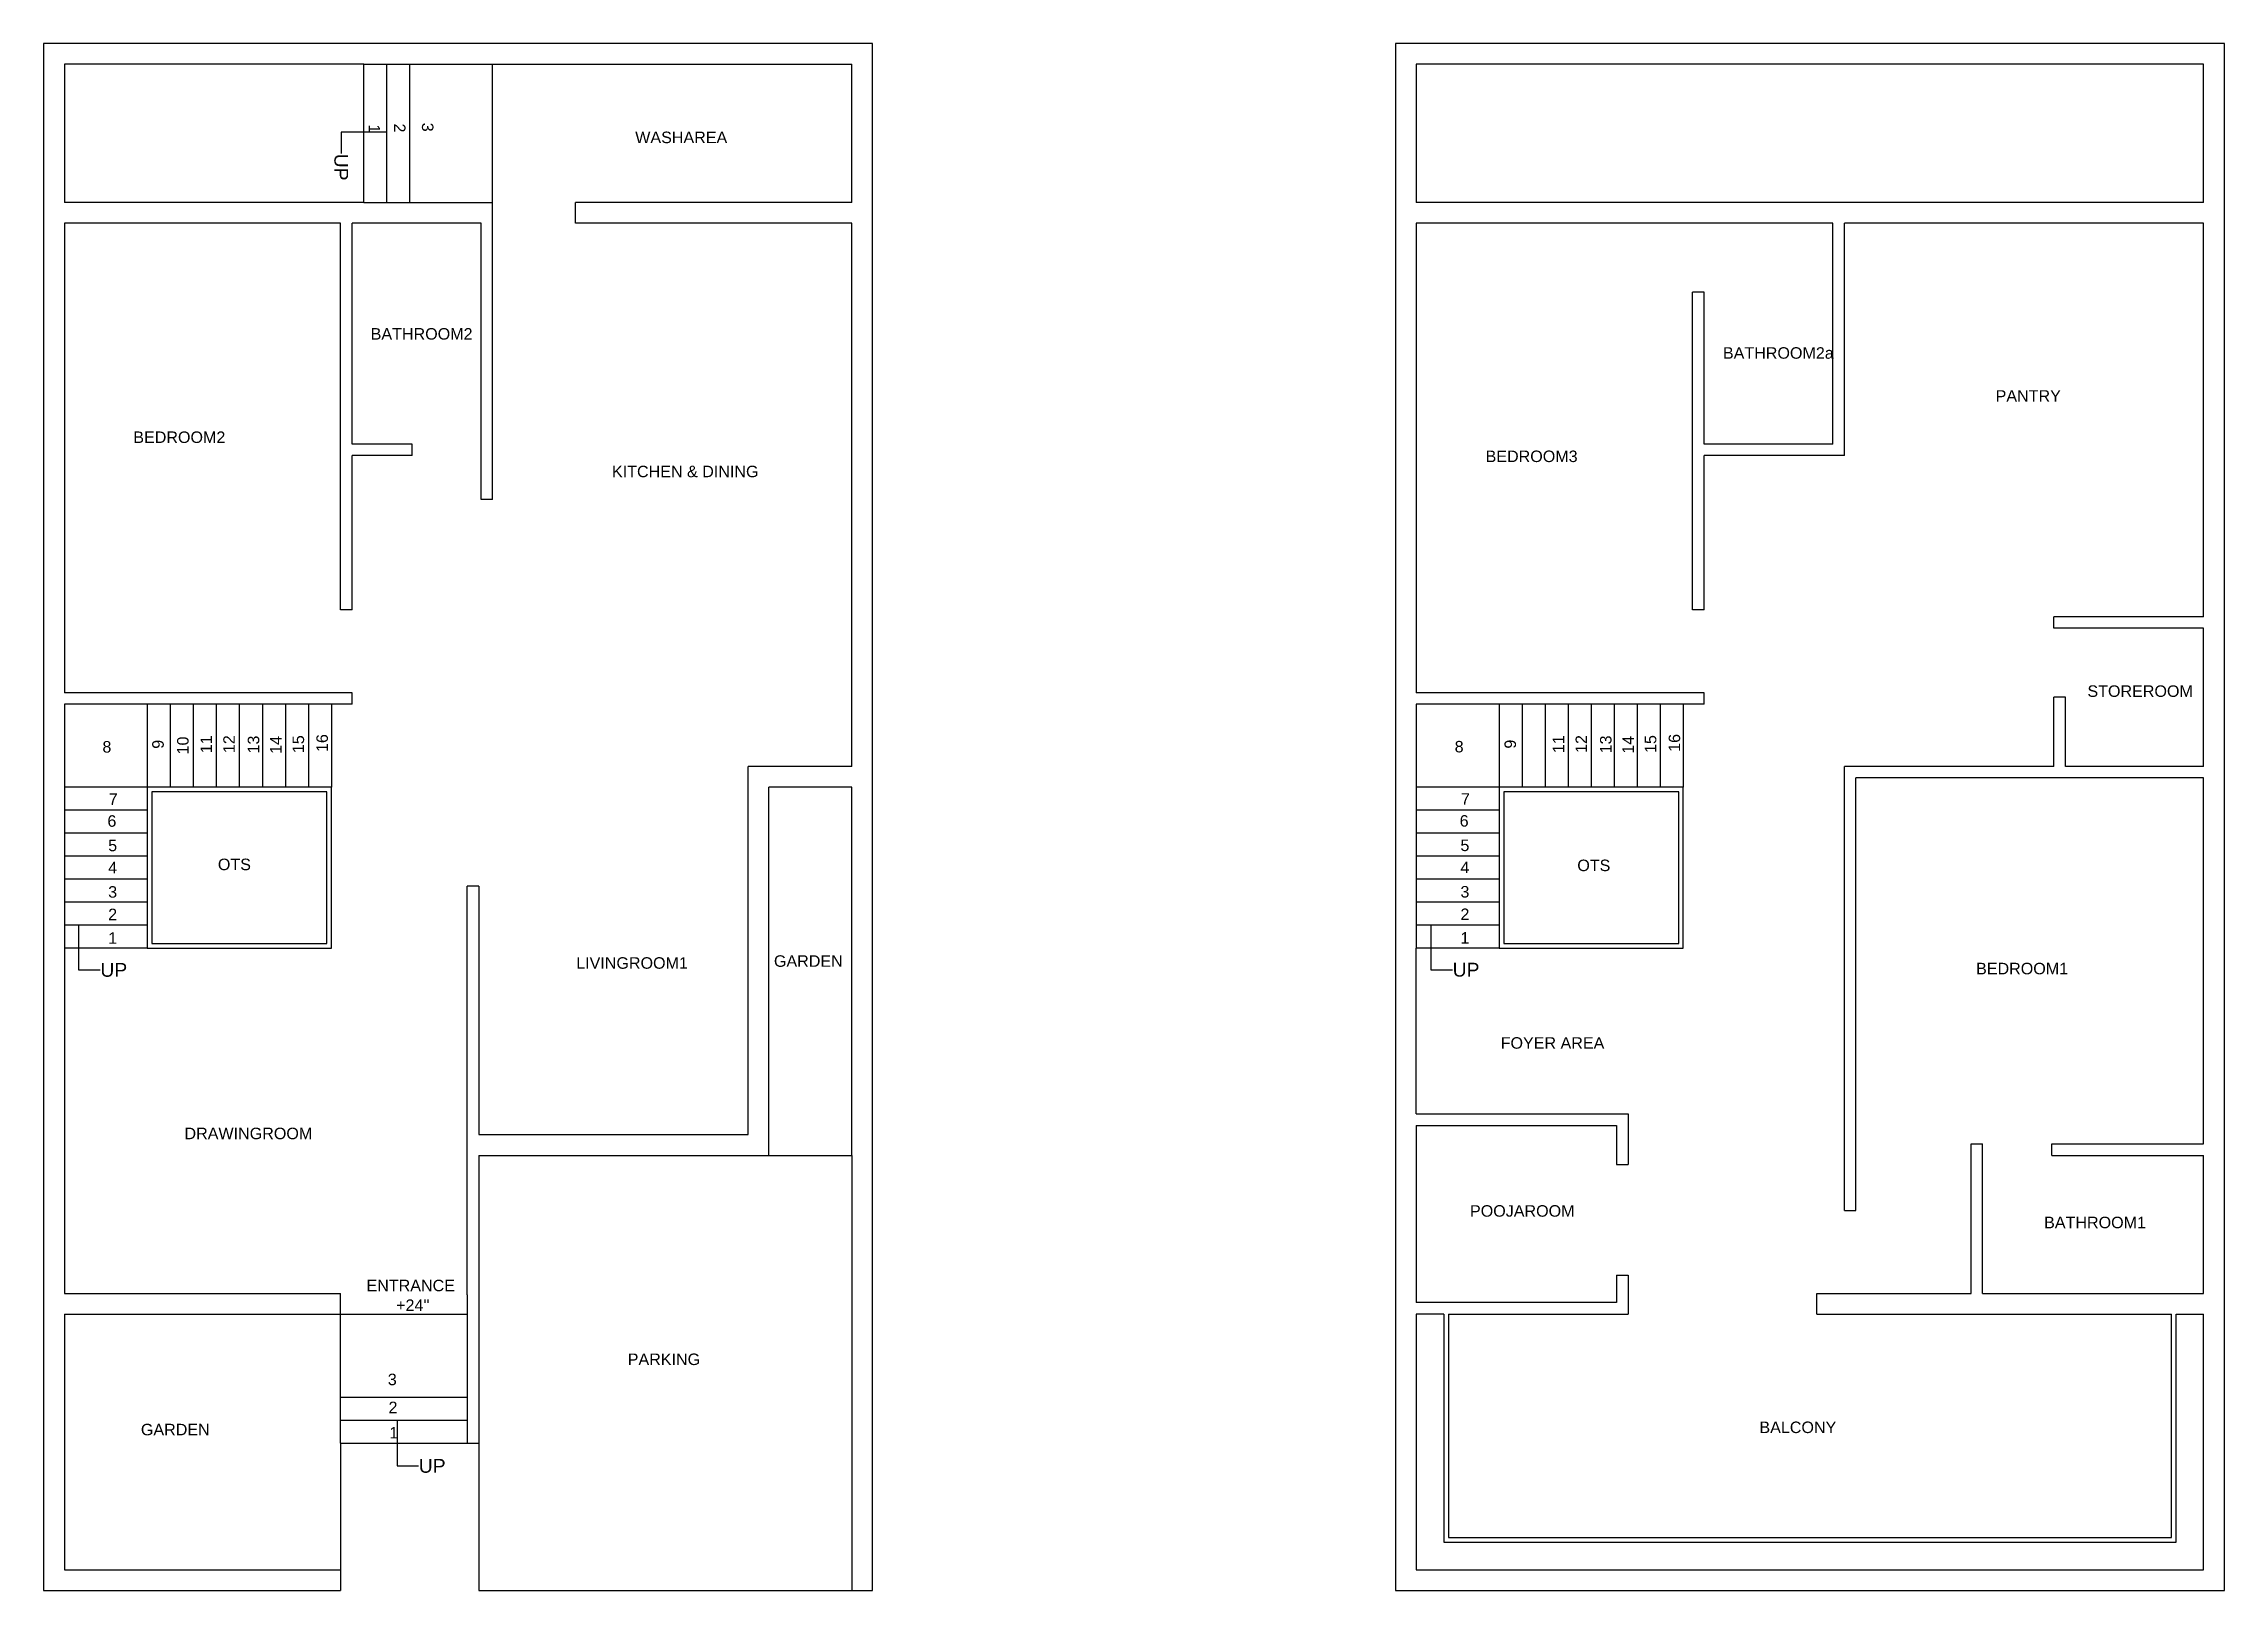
# Model space of a CAD drawing. Header units: feet. Extents: x 471 to 1418, y -550 to 122.
import ezdxf
from ezdxf import colors
from ezdxf.entities.mleader import LeaderData, LeaderLine
from ezdxf.math import Vec2, Vec3

# ---------------------------------------------------------------- set-up
doc = ezdxf.new("R2010")
doc.units = ezdxf.units.FT
doc.header["$MEASUREMENT"] = 0
for name, color, linetype in [('Balcony', 7, 'Continuous'), ('BathRoom1', 7, 'Continuous'), ('BathRoom2', 7, 'Continuous'), ('BathRoom2a', 7, 'Continuous'), ('BedRoom1', 7, 'Continuous'), ('BedRoom3', 7, 'Continuous'), ('Boundary', 7, 'Continuous'), ('DrawingRoom', 7, 'Continuous'), ('Entrance_Staircase', 7, 'Continuous'), ('EntranceStairs', 7, 'Continuous'), ('FoyerArea', 7, 'Continuous'), ('Garden', 7, 'Continuous'), ('Kitchen & Dining', 7, 'Continuous'), ('LivingRoom1', 7, 'Continuous'), ('OTS', 7, 'Continuous'), ('Pantry', 7, 'Continuous'), ('Parking', 7, 'Continuous'), ('PoojaRoom', 7, 'Continuous'), ('Staircase', 7, 'Continuous'), ('StoreRoom', 7, 'Continuous'), ('WashArea', 7, 'Continuous'), ('WashArea_Staircase', 7, 'Continuous')]:
    doc.layers.add(name, color=color, linetype=linetype)
doc.styles.get("Standard").update_dxf_attribs({"font": 'arial.ttf'})

msp = doc.modelspace()

# ---------------------------------------------------------------- linework, layer by layer
at = {"layer": 'Balcony'}
for p, q in [((479.89, 112.99), (479.89, 52.99)), ((609.89, 112.99), (479.89, 112.99)), ((609.89, 52.99), (479.89, 52.99)), ((1158.99, -413.01), (1158.99, -430.01)), ((1240.99, -430.01), (1240.99, -421.01)), ((1078.99, -430.01), (1078.99, -529.01)), ((1080.99, -430.01), (1080.99, -527.01)), ((1080.99, -430.01), (1158.99, -430.01)), ((1240.99, -430.01), (1394.99, -430.01)), ((1394.99, -527.01), (1394.99, -430.01)), ((1396.99, -529.01), (1396.99, -430.01)), ((1078.99, -529.01), (1396.99, -529.01)), ((1080.99, -527.01), (1394.99, -527.01))]:
    msp.add_line(p, q, dxfattribs=at)
at = {"layer": 'BathRoom1'}
for p, q in [((1312.99, -421.01), (1312.99, -356.01)), ((1342.99, -361.01), (1342.99, -356.01)), ((1342.99, -361.01), (1408.99, -361.01)), ((1408.99, -421.01), (1408.99, -361.01)), ((1312.99, -421.01), (1408.99, -421.01))]:
    msp.add_line(p, q, dxfattribs=at)
at = {"layer": 'BathRoom2'}
for p, q in [((479.89, 43.99), (479.89, -160.01)), ((599.89, 43.99), (479.89, 43.99)), ((599.89, -124.01), (599.89, 43.99)), ((604.89, -52.01), (604.89, 43.99)), ((660.89, 43.99), (604.89, 43.99)), ((660.89, -76.01), (660.89, 43.99)), ((630.89, -52.01), (604.89, -52.01)), ((630.89, -57.01), (630.89, -52.01)), ((630.89, -57.01), (604.89, -57.01)), ((604.89, -124.01), (599.89, -124.01)), ((604.89, -160.01), (479.89, -160.01))]:
    msp.add_line(p, q, dxfattribs=at)
at = {"layer": 'BathRoom2a'}
for p, q in [((1247.99, 43.99), (1186.99, 43.99)), ((1247.99, -52.01), (1247.99, 43.99)), ((1191.99, 13.99), (1186.99, 13.99)), ((1191.99, -52.01), (1191.99, 13.99)), ((1247.99, -52.01), (1191.99, -52.01))]:
    msp.add_line(p, q, dxfattribs=at)
at = {"layer": 'BedRoom1'}
for p, q in [((604.89, -165.01), (604.89, -160.01)), ((1191.99, -165.01), (1191.99, -160.01)), ((1408.99, -197.01), (1257.99, -197.01)), ((1257.99, -385.01), (1257.99, -197.01)), ((1408.99, -356.01), (1408.99, -197.01)), ((1307.99, -421.01), (1307.99, -356.01)), ((1307.99, -356.01), (1312.99, -356.01)), ((1342.99, -356.01), (1408.99, -356.01)), ((1240.99, -421.01), (1307.99, -421.01))]:
    msp.add_line(p, q, dxfattribs=at)
at = {"layer": 'BedRoom3'}
for p, q in [((1066.99, 43.99), (1066.99, -160.01)), ((1186.99, 43.99), (1066.99, 43.99)), ((1186.99, -124.01), (1186.99, 13.99)), ((1191.99, -124.01), (1186.99, -124.01)), ((1191.99, -160.01), (1066.99, -160.01)), ((1252.99, -385.01), (1257.99, -385.01))]:
    msp.add_line(p, q, dxfattribs=at)
at = {"layer": 'Boundary'}
for p, q in [((470.89, 121.99), (470.89, -550.01)), ((830.89, 121.99), (470.89, 121.99)), ((830.89, -550.01), (830.89, 121.99)), ((1057.99, 121.99), (1057.99, -550.01)), ((1417.99, 121.99), (1057.99, 121.99)), ((1417.99, -550.01), (1417.99, 121.99)), ((1066.99, 112.99), (1066.99, 52.99)), ((1408.99, 112.99), (1066.99, 112.99)), ((1408.99, 52.99), (1408.99, 112.99)), ((1408.99, 52.99), (1066.99, 52.99)), ((1078.99, -430.01), (1066.99, -430.01)), ((1066.99, -430.01), (1066.99, -541.01)), ((1396.99, -430.01), (1408.99, -430.01)), ((1408.99, -541.01), (1408.99, -430.01)), ((599.89, -541.01), (599.89, -550.01)), ((1066.99, -541.01), (1408.99, -541.01)), ((470.89, -550.01), (599.89, -550.01)), ((821.89, -550.01), (830.89, -550.01)), ((1057.99, -550.01), (1417.99, -550.01))]:
    msp.add_line(p, q, dxfattribs=at)
at = {"layer": 'DrawingRoom'}
for p, q in [((654.89, -421.6), (654.89, -244.01)), ((479.89, -271.01), (479.89, -421.01)), ((479.89, -421.01), (599.89, -421.01))]:
    msp.add_line(p, q, dxfattribs=at)
at = {"layer": 'Entrance_Staircase'}
for p, q in [((599.89, -430.01), (599.89, -421.01)), ((654.89, -421.6), (654.89, -486.01)), ((599.89, -486.01), (599.89, -430.01))]:
    msp.add_line(p, q, dxfattribs=at)
for points in [[(599.89, -430.01), (654.89, -430.01)], [(599.89, -466.01), (654.89, -466.01)], [(599.89, -476.01), (654.89, -476.01)], [(599.89, -486.01), (654.89, -486.01)]]:
    msp.add_lwpolyline(points, dxfattribs=at)
at = {"layer": 'EntranceStairs'}
msp.add_line((654.89, -486.01), (659.89, -486.01), dxfattribs=at)
at = {"layer": 'FoyerArea'}
for p, q in [((1252.99, -385.01), (1252.99, -192.01)), ((1066.99, -343.01), (1066.99, -271.01)), ((1066.99, -343.01), (1158.99, -343.01)), ((1158.99, -343.01), (1158.99, -365.01))]:
    msp.add_line(p, q, dxfattribs=at)
at = {"layer": 'Garden'}
for p, q in [((785.89, -361.01), (785.89, -201.01)), ((821.89, -201.01), (785.89, -201.01)), ((821.89, -361.01), (821.89, -201.01)), ((479.89, -430.01), (599.89, -430.01)), ((479.89, -430.01), (479.89, -541.01)), ((599.89, -486.01), (599.89, -541.01)), ((479.89, -541.01), (599.89, -541.01))]:
    msp.add_line(p, q, dxfattribs=at)
at = {"layer": 'Kitchen & Dining'}
for p, q in [((665.89, -76.01), (665.89, 52.99)), ((821.89, 43.99), (701.89, 43.99)), ((821.89, -192.01), (821.89, 43.99)), ((604.89, -124.01), (604.89, -57.01)), ((665.89, -76.01), (660.89, -76.01)), ((821.89, -192.01), (776.89, -192.01))]:
    msp.add_line(p, q, dxfattribs=at)
at = {"layer": 'LivingRoom1'}
for p, q in [((776.89, -352.01), (776.89, -192.01)), ((659.89, -244.01), (654.89, -244.01)), ((659.89, -244.01), (659.89, -352.01)), ((659.89, -352.01), (776.89, -352.01))]:
    msp.add_line(p, q, dxfattribs=at)
at = {"layer": 'OTS'}
for p, q in [((517.89, -203.01), (517.89, -269.01)), ((593.89, -203.01), (517.89, -203.01)), ((593.89, -269.01), (593.89, -203.01)), ((595.89, -271.01), (595.89, -201.01)), ((1104.99, -203.01), (1104.99, -269.01)), ((1180.99, -203.01), (1104.99, -203.01)), ((1180.99, -269.01), (1180.99, -203.01)), ((1182.99, -271.01), (1182.99, -201.01)), ((515.89, -271.01), (595.89, -271.01)), ((517.89, -269.01), (593.89, -269.01)), ((1102.99, -271.01), (1182.99, -271.01)), ((1104.99, -269.01), (1180.99, -269.01))]:
    msp.add_line(p, q, dxfattribs=at)
at = {"layer": 'Pantry'}
for p, q in [((1252.99, -57.01), (1252.99, 43.99)), ((1408.99, 43.99), (1252.99, 43.99)), ((1408.99, -127.01), (1408.99, 43.99)), ((1191.99, -124.01), (1191.99, -57.01)), ((1252.99, -57.01), (1191.99, -57.01)), ((1408.99, -127.01), (1343.99, -127.01)), ((1343.99, -192.01), (1343.99, -162.01)), ((1343.99, -192.01), (1252.99, -192.01))]:
    msp.add_line(p, q, dxfattribs=at)
at = {"layer": 'Parking'}
for p, q in [((659.89, -361.01), (659.89, -550.01)), ((659.89, -361.01), (821.89, -361.01)), ((821.89, -361.01), (821.89, -550.01)), ((659.89, -550.01), (821.89, -550.01))]:
    msp.add_line(p, q, dxfattribs=at)
at = {"layer": 'PoojaRoom'}
for p, q in [((1066.99, -348.01), (1066.99, -425.01)), ((1066.99, -348.01), (1153.99, -348.01)), ((1153.99, -348.01), (1153.99, -365.01)), ((1153.99, -365.01), (1158.99, -365.01)), ((1153.99, -413.01), (1158.99, -413.01)), ((1153.99, -413.01), (1153.99, -425.01)), ((1153.99, -425.01), (1066.99, -425.01))]:
    msp.add_line(p, q, dxfattribs=at)
at = {"layer": 'Staircase'}
for p, q in [((604.89, -165.01), (479.89, -165.01)), ((479.89, -165.01), (479.89, -271.01)), ((515.89, -165.01), (515.89, -271.01)), ((525.89, -165.01), (525.89, -201.01)), ((535.89, -165.01), (535.89, -201.01)), ((545.89, -165.01), (545.89, -201.01)), ((555.89, -165.01), (555.89, -201.01)), ((565.89, -165.01), (565.89, -201.01)), ((575.89, -165.01), (575.89, -201.01)), ((585.89, -165.01), (585.89, -201.01)), ((595.89, -165.01), (595.89, -201.01)), ((1066.99, -165.01), (1066.99, -271.01)), ((1191.99, -165.01), (1066.99, -165.01)), ((1102.99, -165.01), (1102.99, -271.01)), ((1112.99, -165.01), (1112.99, -201.01)), ((1122.99, -165.01), (1122.99, -201.01)), ((1132.99, -165.01), (1132.99, -201.01)), ((1142.99, -165.01), (1142.99, -201.01)), ((1152.99, -165.01), (1152.99, -201.01)), ((1162.99, -165.01), (1162.99, -201.01)), ((1172.99, -165.01), (1172.99, -201.01)), ((1182.99, -165.01), (1182.99, -201.01)), ((595.89, -201.01), (479.89, -201.01)), ((1182.99, -201.01), (1066.99, -201.01)), ((515.89, -211.01), (479.89, -211.01)), ((1102.99, -211.01), (1066.99, -211.01)), ((515.89, -221.01), (479.89, -221.01)), ((1102.99, -221.01), (1066.99, -221.01)), ((515.89, -231.01), (479.89, -231.01)), ((1102.99, -231.01), (1066.99, -231.01)), ((515.89, -241.01), (479.89, -241.01)), ((1102.99, -241.01), (1066.99, -241.01)), ((515.89, -251.01), (479.89, -251.01)), ((1102.99, -251.01), (1066.99, -251.01)), ((515.89, -261.01), (479.89, -261.01)), ((1102.99, -261.01), (1066.99, -261.01)), ((515.89, -271.01), (479.89, -271.01)), ((1102.99, -271.01), (1066.99, -271.01))]:
    msp.add_line(p, q, dxfattribs=at)
at = {"layer": 'StoreRoom'}
for p, q in [((1343.99, -132.01), (1343.99, -127.01)), ((1408.99, -132.01), (1343.99, -132.01)), ((1408.99, -192.01), (1408.99, -132.01)), ((1348.99, -162.01), (1343.99, -162.01)), ((1348.99, -192.01), (1348.99, -162.01)), ((1408.99, -192.01), (1348.99, -192.01))]:
    msp.add_line(p, q, dxfattribs=at)
at = {"layer": 'WashArea'}
for p, q in [((665.89, 52.99), (665.89, 112.99)), ((665.89, 112.99), (821.89, 112.99)), ((821.89, 52.99), (821.89, 112.99)), ((821.89, 52.99), (701.89, 52.99)), ((701.89, 43.99), (701.89, 52.99))]:
    msp.add_line(p, q, dxfattribs=at)
at = {"layer": 'WashArea_Staircase'}
for p, q in [((609.89, 52.99), (609.89, 112.99)), ((609.89, 112.99), (665.89, 112.99)), ((619.89, 52.99), (619.89, 112.99)), ((629.89, 52.99), (629.89, 112.99)), ((609.89, 52.99), (665.89, 52.99))]:
    msp.add_line(p, q, dxfattribs=at)

# ---------------------------------------------------------------- texts
at = {"layer": 'Balcony', "insert": (1216.06, -476.67), "char_height": 5, "width": 66.9085, "attachment_point": 1}
msp.add_mtext('BALCONY', dxfattribs=at)
at = {"layer": 'BathRoom1', "insert": (1339.7, -387.67), "char_height": 5, "width": 66.9085, "attachment_point": 1}
msp.add_mtext('BATHROOM1', dxfattribs=at)
at = {"layer": 'BathRoom2', "char_height": 5, "width": 66.9085, "attachment_point": 1}
for s, insert in [('BATHROOM2', (612.93, -1.62)), ('BEDROOM2', (509.84, -46.52))]:
    msp.add_mtext(s, dxfattribs=dict(at, insert=insert))
at = {"layer": 'BathRoom2a', "insert": (1200.21, -9.92), "char_height": 5, "width": 66.9085, "attachment_point": 1}
msp.add_mtext('BATHROOM2a', dxfattribs=at)
at = {"layer": 'BedRoom1', "insert": (1310.15, -277.36), "char_height": 5, "width": 66.9085, "attachment_point": 1}
msp.add_mtext('BEDROOM1', dxfattribs=at)
at = {"layer": 'BedRoom3', "insert": (1097.13, -54.82), "char_height": 5, "width": 66.9085, "attachment_point": 1}
msp.add_mtext('BEDROOM3', dxfattribs=at)
at = {"layer": 'DrawingRoom', "insert": (532.08, -348.99), "char_height": 5, "width": 66.9085, "attachment_point": 1}
msp.add_mtext('DRAWINGROOM', dxfattribs=at)
at = {"layer": 'Entrance_Staircase', "char_height": 5, "width": 33.9424, "attachment_point": 1}
for s, insert in [('ENTRANCE', (611.11, -415.05)), ("+24''", (623.99, -423.61)), ('3', (620.37, -455.87)), ('2', (620.69, -468.02)), ('1', (621.04, -479.01))]:
    msp.add_mtext(s, dxfattribs=dict(at, insert=insert))
at = {"layer": 'FoyerArea', "insert": (1103.69, -309.68), "char_height": 5, "width": 66.9085, "attachment_point": 1}
msp.add_mtext('FOYER AREA', dxfattribs=at)
at = {"layer": 'Garden', "char_height": 5, "width": 66.9085, "attachment_point": 1}
for insert in [(788.07, -274.1), (513.14, -477.64)]:
    msp.add_mtext('GARDEN', dxfattribs=dict(at, insert=insert))
at = {"layer": 'Kitchen & Dining', "insert": (717.73, -61.4), "char_height": 5, "width": 81.6929, "attachment_point": 1}
msp.add_mtext('KITCHEN & DINING', dxfattribs=at)
at = {"layer": 'LivingRoom1', "insert": (702.19, -274.94), "char_height": 5, "width": 66.9085, "attachment_point": 1}
msp.add_mtext('LIVINGROOM1', dxfattribs=at)
at = {"layer": 'OTS', "char_height": 5, "width": 66.9085, "attachment_point": 1}
for insert in [(546.57, -232.11), (1136.97, -232.53)]:
    msp.add_mtext('OTS', dxfattribs=dict(at, insert=insert))
at = {"layer": 'Pantry', "insert": (1318.64, -28.58), "char_height": 5, "width": 66.9085, "attachment_point": 1}
msp.add_mtext('PANTRY', dxfattribs=at)
at = {"layer": 'Parking', "insert": (724.58, -447.11), "char_height": 5, "width": 66.9085, "attachment_point": 1}
msp.add_mtext('PARKING', dxfattribs=at)
at = {"layer": 'PoojaRoom', "insert": (1090.36, -382.66), "char_height": 5, "width": 66.9085, "attachment_point": 1}
msp.add_mtext('POOJAROOM', dxfattribs=at)
at = {"layer": 'Staircase', "char_height": 5, "width": 33.9424, "attachment_point": 1, "rotation": 90}
for s, insert in [('10', (528.85, -186.83)), ('11', (539.04, -186.32)), ('12', (548.92, -186.27)), ('13', (559.54, -186.43)), ('14', (569.26, -186.59)), ('15', (579.01, -186.27)), ('16', (589.35, -185.78)), ('11', (1126.32, -186.25)), ('12', (1136.2, -186.2)), ('13', (1146.82, -186.36)), ('14', (1156.54, -186.52)), ('15', (1166.29, -186.2)), ('16', (1176.63, -185.71)), ('9', (518.06, -184.38)), ('9', (1105.34, -184.31))]:
    msp.add_mtext(s, dxfattribs=dict(at, insert=insert))
at = {"layer": 'Staircase', "char_height": 5, "width": 33.9424, "attachment_point": 1}
for s, insert in [('8', (496.43, -181.03)), ('8', (1083.71, -180.96)), ('7', (499.17, -203.76)), ('7', (1086.45, -203.69)), ('6', (498.6, -213.26)), ('6', (1085.88, -213.19)), ('5', (498.93, -223.89)), ('5', (1086.21, -223.82)), ('4', (498.93, -233.48)), ('4', (1086.21, -233.41)), ('3', (498.93, -244.07)), ('3', (1086.21, -244)), ('2', (498.93, -253.85)), ('2', (1086.21, -253.78)), ('1', (498.93, -264.11)), ('1', (1086.21, -264.04))]:
    msp.add_mtext(s, dxfattribs=dict(at, insert=insert))
at = {"layer": 'StoreRoom', "insert": (1358.51, -156.83), "char_height": 5, "width": 66.9085, "attachment_point": 1}
msp.add_mtext('STOREROOM', dxfattribs=at)
at = {"layer": 'WashArea', "insert": (727.82, 83.74), "char_height": 5, "width": 66.9085, "attachment_point": 1}
msp.add_mtext('WASHAREA', dxfattribs=at)
at = {"layer": 'WashArea_Staircase', "char_height": 5, "width": 33.9424, "attachment_point": 1, "rotation": 270}
for s, insert in [('1', (617.05, 86.93)), ('2', (628.04, 87.28)), ('3', (640.19, 87.6))]:
    msp.add_mtext(s, dxfattribs=dict(at, insert=insert))

# ---------------------------------------------------------------- leaders
at = {"layer": 'Entrance_Staircase'}
ml = msp.add_multileader_mtext('Standard', dxfattribs=at)
ml.set_content('UP', color=256)
ml.set_leader_properties()
ml.build(insert=Vec2(0, 0))
ml.multileader.update_dxf_attribs({"dogleg_length": 0.36, "arrow_head_size": 0.18})
ctx = ml.context
ctx.base_point, ctx.char_height, ctx.arrow_head_size, ctx.landing_gap_size, ctx.plane_origin = Vec3(633.75, -495.96), 6, 0.18, 0.09, Vec3(624.39, -486.57)
notes = []
notes.append((ctx, [(0, (1, 1, 0), (624.39, -495.96), (1, 0), 9.36, [(0, [(624.39, -476.05)], 0, [])])]))
ctx.mtext.insert, ctx.mtext.flow_direction = Vec3(633.84, -492.91), 5
at = {"layer": 'Staircase'}
ml = msp.add_multileader_mtext('Standard', dxfattribs=at)
ml.set_content('UP', color=256)
ml.set_leader_properties()
ml.build(insert=Vec2(0, 0))
ml.multileader.update_dxf_attribs({"dogleg_length": 0.36, "arrow_head_size": 0.18})
ctx = ml.context
ctx.base_point, ctx.char_height, ctx.arrow_head_size, ctx.landing_gap_size, ctx.plane_origin = Vec3(495.46, -280.48), 6, 0.18, 0.09, Vec3(486.1, -271.09)
notes.append((ctx, [(0, (1, 1, 0), (486.1, -280.48), (1, 0), 9.36, [(0, [(486.1, -261.09)], 0, [])])]))
ctx.mtext.insert, ctx.mtext.flow_direction = Vec3(495.55, -277.43), 5
ml = msp.add_multileader_mtext('Standard', dxfattribs=at)
ml.set_content('UP', color=256)
ml.set_leader_properties()
ml.build(insert=Vec2(0, 0))
ml.multileader.update_dxf_attribs({"dogleg_length": 0.36, "arrow_head_size": 0.18})
ctx = ml.context
ctx.base_point, ctx.char_height, ctx.arrow_head_size, ctx.landing_gap_size, ctx.plane_origin = Vec3(1082.74, -280.41), 6, 0.18, 0.09, Vec3(1073.38, -271.01)
notes.append((ctx, [(0, (1, 1, 0), (1073.38, -280.41), (1, 0), 9.36, [(0, [(1073.38, -261.01)], 0, [])])]))
ctx.mtext.insert, ctx.mtext.flow_direction = Vec3(1082.83, -277.36), 5
at = {"layer": 'WashArea_Staircase'}
ml = msp.add_multileader_mtext('Standard', dxfattribs=at)
ml.set_content('UP', color=256)
ml.set_leader_properties()
ml.build(insert=Vec2(0, 0))
ml.multileader.update_dxf_attribs({"dogleg_length": 0.36, "arrow_head_size": 0.18})
ctx = ml.context
ctx.base_point, ctx.char_height, ctx.arrow_head_size, ctx.landing_gap_size, ctx.plane_origin, ctx.plane_x_axis, ctx.plane_y_axis = Vec3(600.1, 74.22), 6, 0.18, 0.09, Vec3(609.5, 83.58), Vec3(0, -1), Vec3(1, 0)
notes.append((ctx, [(0, (1, 1, 0), (600.1, 83.58), (0, -1), 9.36, [(0, [(620.01, 83.58)], 0, [])])]))
ctx.mtext.insert, ctx.mtext.text_direction, ctx.mtext.rotation, ctx.mtext.flow_direction = Vec3(603.15, 74.13), Vec3(0, -1), 4.712389, 5
for ctx, leaders in notes:
    for number, flags, end, landing, length, lines in leaders:
        leader = LeaderData()
        leader.index, (leader.has_last_leader_line, leader.has_dogleg_vector, leader.attachment_direction) = number, flags
        leader.last_leader_point, leader.dogleg_vector, leader.dogleg_length = Vec3(end), Vec3(landing), length
        for number, points, colour, breaks in lines:
            line = LeaderLine()
            line.index, line.vertices, line.color, line.breaks = number, Vec3.list(points), colors.encode_raw_color(colour), breaks
            leader.lines.append(line)
        ctx.leaders.append(leader)

doc.saveas('drawing.dxf')
